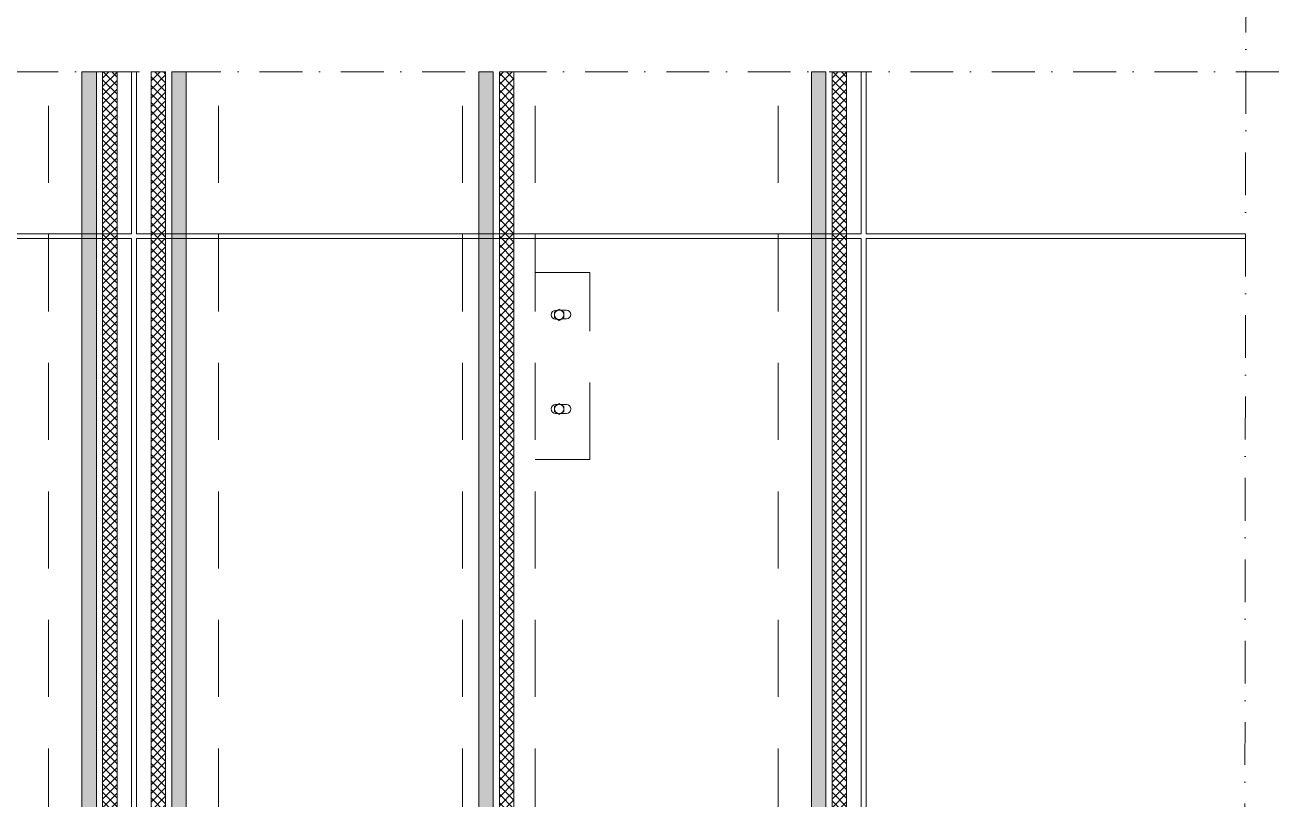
# Model space of a CAD drawing. Extents: x -106882 to -43002, y 22119 to 47619.
# Drawn here: x -65544 to -55254, y 34869 to 41244 of the extents above; entities that cross this region are included whole.
import ezdxf

# ---------------------------------------------------------------- set-up
doc = ezdxf.new("R2010")
doc.units = 0
doc.header["$MEASUREMENT"] = 0
doc.linetypes.add('Dot & Dashed', pattern=[670.277762, 352.777767, -176.388884, 0, -141.111112])
doc.linetypes.add('Przerywana długa', pattern=[1058.333302, 634.99999, -423.333311])
doc.layers.add('2D Drafting - General_Pen_No__2', color=7, linetype='Continuous', lineweight=15, true_color=0x7f7f7f)
doc.layers.add('2D Drafting - General_Pen_No__5', color=7, linetype='Continuous', lineweight=25, true_color=0x40a5ff)
pattern_1 = [(45, (0, 0), (-70.71068, 70.71068), [75, -25]), (45, (7e-15, 70.71), (-70.71068, 70.71068), [75, -25])]
pattern_2 = [(45, (0, 0), (-35.35534, 35.35534), []), (135, (0, 0), (35.35534, 35.35534), [])]

msp = doc.modelspace()

# ---------------------------------------------------------------- hatches: boundary and pattern name
at = {"layer": '2D Drafting - General_Pen_No__2', "linetype": 'Continuous'}
h = msp.add_hatch(dxfattribs=at)
h.set_pattern_fill('Grid_5x5_Diagonal', color=256, style=0, pattern_type=2)
h.set_pattern_definition(pattern_2)
h.paths.add_polyline_path([(-64905.38, 40857.78), (-64905.38, 26184.37), (-64785.38, 26184.37), (-64785.38, 40857.78)], flags=0)
h = msp.add_hatch(dxfattribs=at)
h.set_pattern_fill('Grid_5x5_Diagonal', color=256, style=0, pattern_type=2)
h.set_pattern_definition(pattern_2)
h.paths.add_polyline_path([(-64385.38, 40857.78), (-64385.38, 26184.37), (-64505.38, 26184.37), (-64505.38, 40857.78)], flags=0)
h = msp.add_hatch(dxfattribs=at)
h.set_pattern_fill('Grid_5x5_Diagonal', color=256, style=0, pattern_type=2)
h.set_pattern_definition(pattern_2)
h.paths.add_polyline_path([(-61636.04, 40857.78), (-61636.04, 26184.37), (-61516.04, 26184.37), (-61516.04, 40857.78)], flags=0)
h = msp.add_hatch(dxfattribs=at)
h.set_pattern_fill('Grid_5x5_Diagonal', color=256, style=0, pattern_type=2)
h.set_pattern_definition(pattern_2)
h.paths.add_polyline_path([(-58895.38, 40857.78), (-58895.38, 26184.37), (-58775.38, 26184.37), (-58775.38, 40857.78)], flags=0)
at = {"layer": '2D Drafting - General_Pen_No__5', "linetype": 'Continuous'}
h = msp.add_hatch(dxfattribs=at)
h.set_pattern_fill('Beton', color=256, style=0, pattern_type=2)
h.set_pattern_definition(pattern_1)
h.paths.add_polyline_path([(-65075.38, 40857.78), (-65075.38, 26184.37), (-64955.38, 26184.37), (-64955.38, 40857.78)], flags=0)
h = msp.add_hatch(dxfattribs=at)
h.set_pattern_fill('Beton', color=256, style=0, pattern_type=2)
h.set_pattern_definition(pattern_1)
h.paths.add_polyline_path([(-64215.38, 40857.78), (-64215.38, 26184.37), (-64335.38, 26184.37), (-64335.38, 40857.78)], flags=0)
h = msp.add_hatch(dxfattribs=at)
h.set_pattern_fill('Beton', color=256, style=0, pattern_type=2)
h.set_pattern_definition(pattern_1)
h.paths.add_polyline_path([(-61806.04, 40857.78), (-61806.04, 26184.37), (-61686.04, 26184.37), (-61686.04, 40857.78)], flags=0)
h = msp.add_hatch(dxfattribs=at)
h.set_pattern_fill('Beton', color=256, style=0, pattern_type=2)
h.set_pattern_definition(pattern_1)
h.paths.add_polyline_path([(-59065.38, 40857.78), (-59065.38, 26184.37), (-58945.38, 26184.37), (-58945.38, 40857.78)], flags=0)

# ---------------------------------------------------------------- linework, layer by layer
at = {"layer": '2D Drafting - General_Pen_No__2', "linetype": 'Dot & Dashed'}
for p, q in [((-55503.53, 25764.03), (-55483.56, 44011.71)), ((-51862.74, 40857.78), (-73249.29, 40857.78))]:
    msp.add_line(p, q, dxfattribs=at)
at = {"layer": '2D Drafting - General_Pen_No__2', "linetype": 'Przerywana długa'}
for p, q in [((-65349.54, 26184.37), (-65349.54, 40857.78)), ((-63949.54, 26184.37), (-63949.54, 40857.78)), ((-61940.38, 26184.37), (-61940.38, 40857.78)), ((-61340.38, 26184.37), (-61340.38, 40857.78)), ((-59339.54, 26184.37), (-59339.54, 40857.78)), ((-60890.38, 39204.43), (-61340.38, 39204.43)), ((-60890.38, 37663.86), (-60890.38, 39204.43)), ((-60890.38, 37663.86), (-61340.38, 37663.86))]:
    msp.add_line(p, q, dxfattribs=at)
at = {"layer": '2D Drafting - General_Pen_No__2', "linetype": 'Continuous'}
for p, q in [((-64665.38, 40857.78), (-64665.38, 39525.14)), ((-64625.38, 39525.14), (-64625.38, 40857.78)), ((-58655.38, 40857.78), (-58655.38, 39525.14)), ((-58615.38, 39525.14), (-58615.38, 40857.78)), ((-70635.38, 39525.14), (-64665.38, 39525.14)), ((-64625.38, 39525.14), (-58655.38, 39525.14)), ((-58615.38, 39525.14), (-55488.43, 39525.14)), ((-70635.38, 39485.14), (-64665.38, 39485.14)), ((-64665.38, 39485.14), (-64665.38, 27515.14)), ((-64625.38, 27515.14), (-64625.38, 39485.14)), ((-64625.38, 39485.14), (-58655.38, 39485.14)), ((-58655.38, 39485.14), (-58655.38, 27515.14)), ((-58615.38, 27515.14), (-58615.38, 39485.14)), ((-58615.38, 39485.14), (-55488.47, 39485.14)), ((-61181.19, 38880.17), (-61143.02, 38903.17)), ((-61104.85, 38880.17), (-61143.02, 38903.17)), ((-61181.19, 38880.17), (-61181.19, 38834.17)), ((-61181.19, 38834.17), (-61143.02, 38811.17)), ((-61159.13, 38893.46), (-61172.88, 38893.46)), ((-61172.88, 38820.88), (-61159.13, 38820.88)), ((-61104.85, 38834.17), (-61143.02, 38811.17)), ((-61082.7, 38895.33), (-61126.91, 38895.33)), ((-61126.91, 38822.75), (-61082.7, 38822.75)), ((-61104.85, 38880.17), (-61104.85, 38834.17)), ((-61181.19, 38104.2), (-61143.02, 38127.2)), ((-61181.19, 38104.2), (-61181.19, 38058.2)), ((-61159.13, 38117.49), (-61172.88, 38117.49)), ((-61104.85, 38104.2), (-61143.02, 38127.2)), ((-61082.7, 38117.49), (-61126.91, 38117.49)), ((-61104.85, 38104.2), (-61104.85, 38058.2)), ((-61181.19, 38058.2), (-61143.02, 38035.2)), ((-61172.88, 38044.91), (-61159.13, 38044.91)), ((-61104.85, 38058.2), (-61143.02, 38035.2)), ((-61126.91, 38044.91), (-61082.7, 38044.91))]:
    msp.add_line(p, q, dxfattribs=at)
at = {"layer": '2D Drafting - General_Pen_No__2', "linetype": 'Continuous', "flags": 128}
for points in [[(-65075.38, 40857.78), (-65075.38, 26184.37), (-64955.38, 26184.37), (-64955.38, 40857.78)], [(-64905.38, 40857.78), (-64905.38, 26184.37), (-64785.38, 26184.37), (-64785.38, 40857.78)], [(-64385.38, 40857.78), (-64385.38, 26184.37), (-64505.38, 26184.37), (-64505.38, 40857.78)], [(-64215.38, 40857.78), (-64215.38, 26184.37), (-64335.38, 26184.37), (-64335.38, 40857.78)], [(-61806.04, 40857.78), (-61806.04, 26184.37), (-61686.04, 26184.37), (-61686.04, 40857.78)], [(-61636.04, 40857.78), (-61636.04, 26184.37), (-61516.04, 26184.37), (-61516.04, 40857.78)], [(-59065.38, 40857.78), (-59065.38, 26184.37), (-58945.38, 26184.37), (-58945.38, 40857.78)], [(-58895.38, 40857.78), (-58895.38, 26184.37), (-58775.38, 26184.37), (-58775.38, 40857.78)]]:
    msp.add_lwpolyline(points, close=True, dxfattribs=at)
at = {"layer": '2D Drafting - General_Pen_No__2', "linetype": 'Continuous'}
for centre in [(-61143.02, 38857.17), (-61143.02, 38081.2)]:
    msp.add_circle(centre, 38.17, dxfattribs=at)
for centre, start, end in [((-61172.88, 38857.17), 90, 270), ((-61082.7, 38859.04), 270, 90), ((-61172.88, 38081.2), 90, 270), ((-61082.7, 38081.2), 270, 90)]:
    msp.add_arc(centre, 36.29, start, end, dxfattribs=at)

doc.saveas('drawing.dxf')
